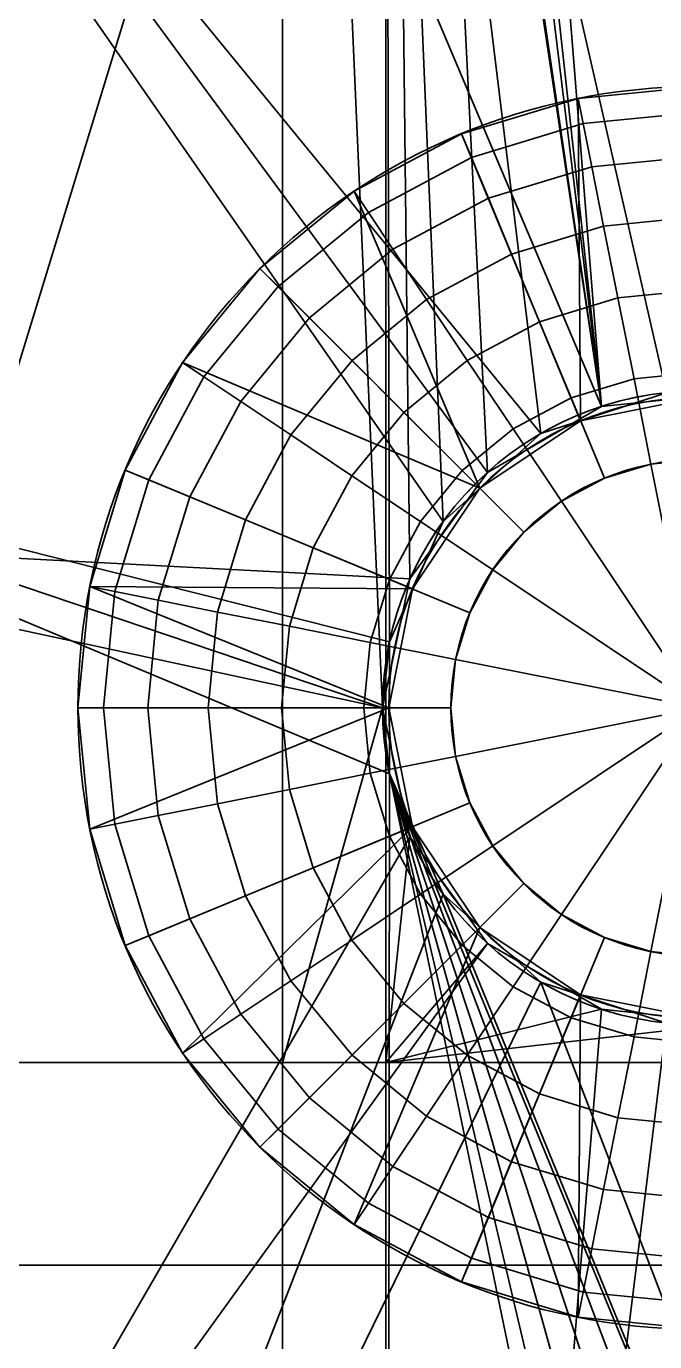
# Model space of a CAD drawing. Header units: millimetres. Extents: x 516 to 946, y 0 to 190.
# Drawn here: x 775.52 to 780.57, y 67.01 to 77.59 of the extents above; entities that cross this region are included whole.
import ezdxf

# ---------------------------------------------------------------- set-up
doc = ezdxf.new("R2010")
doc.units = ezdxf.units.MM
doc.layers.add('1', color=7, linetype='Continuous', true_color=0xffffff)

# ---------------------------------------------------------------- blocks, each defined once
blk = doc.blocks.new('UG_SURFACE_001')
at = {"layer": '1', "color": 252, "linetype": 'Continuous', "lineweight": 35}
for points in [[(262.028575, 90.379037, 3.5), (256.952375, 90.379037, 3.5), (256.952375, 69.256864, 3.5), (262.028575, 69.256864, 3.5)], [(262.028575, 69.256864, 1.5), (256.952375, 69.256864, 1.5), (256.952375, 90.379037, 1.5), (262.028575, 90.379037, 1.5)], [(262.028575, 90.379037, 3.5), (262.028575, 69.256864, 3.5), (262.831509, 72.110623, 3.5)], [(262.831509, 72.110623, 3.5), (262.858123, 72.235867, 3.5), (262.858123, 90.379037, 3.5), (262.028575, 90.379037, 3.5)], [(262.028575, 90.379037, 1.5), (262.858123, 90.379037, 1.5), (262.858123, 72.235867, 1.5), (262.831509, 72.110623, 1.5)], [(262.831509, 72.110623, 1.5), (262.028575, 69.256864, 1.5), (262.028575, 90.379037, 1.5)], [(280.506521, 90.379037, 3.5), (262.858123, 90.379037, 3.5), (265.648067, 74.646652, 3.5), (266.656518, 74.318983, 3.5)], [(262.858123, 90.379037, 3.5), (264.593512, 74.535817, 3.5), (265.648067, 74.646652, 3.5)], [(262.858123, 90.379037, 3.5), (262.858123, 72.235867, 3.5), (263.051957, 73.147796, 3.5)], [(263.051957, 73.147796, 3.5), (263.675213, 74.005641, 3.5), (262.858123, 90.379037, 3.5)], [(263.675213, 74.005641, 3.5), (264.593512, 74.535817, 3.5), (262.858123, 90.379037, 3.5)], [(266.656518, 74.318983, 1.5), (265.648067, 74.646652, 1.5), (262.858123, 90.379037, 1.5), (280.506521, 90.379037, 1.5)], [(262.858123, 90.379037, 1.5), (263.675213, 74.005641, 1.5), (263.051957, 73.147796, 1.5)], [(262.858123, 90.379037, 1.5), (264.593512, 74.535817, 1.5), (263.675213, 74.005641, 1.5)], [(265.648067, 74.646652, 1.5), (264.593512, 74.535817, 1.5), (262.858123, 90.379037, 1.5)], [(263.051957, 73.147796, 1.5), (262.858123, 72.235867, 1.5), (262.858123, 90.379037, 1.5)], [(265.648067, 74.646652, 1.5), (265.648067, 74.646652, 3.5), (264.593512, 74.535817, 3.5), (264.593512, 74.535817, 1.5)], [(264.593512, 74.535817, 1.5), (264.593512, 74.535817, 3.5), (263.675213, 74.005641, 3.5), (263.675213, 74.005641, 1.5)], [(263.675213, 74.005641, 1.5), (263.675213, 74.005641, 3.5), (263.051957, 73.147796, 3.5), (263.051957, 73.147796, 1.5)], [(262.858123, 72.235867, 1.5), (263.051957, 73.147796, 1.5), (263.051957, 73.147796, 3.5), (262.858123, 72.235867, 3.5)], [(262.858123, 72.235867, 3.5), (262.831509, 72.110623, 3.5), (262.831509, 72.110623, 1.5), (262.858123, 72.235867, 1.5)], [(262.028575, 69.256864, 3.5), (262.858123, 69.256864, 3.5), (262.858123, 71.985371, 3.5), (262.831509, 72.110623, 3.5)], [(262.831509, 72.110623, 1.5), (262.858123, 71.985371, 1.5), (262.858123, 69.256864, 1.5), (262.028575, 69.256864, 1.5)], [(262.858123, 71.985371, 1.5), (262.831509, 72.110623, 1.5), (262.831509, 72.110623, 3.5), (262.858123, 71.985371, 3.5)], [(263.051957, 71.073443, 3.5), (262.858123, 71.985371, 3.5), (262.858123, 69.256864, 3.5)], [(262.858123, 69.256864, 1.5), (262.858123, 71.985371, 1.5), (263.051957, 71.073443, 1.5)], [(262.858123, 71.985371, 3.5), (263.051957, 71.073443, 3.5), (263.051957, 71.073443, 1.5), (262.858123, 71.985371, 1.5)], [(262.858123, 69.256864, 3.5), (263.675213, 70.215598, 3.5), (263.051957, 71.073443, 3.5)], [(263.051957, 71.073443, 1.5), (263.675213, 70.215598, 1.5), (262.858123, 69.256864, 1.5)], [(263.051957, 71.073443, 1.5), (263.051957, 71.073443, 3.5), (263.675213, 70.215598, 3.5), (263.675213, 70.215598, 1.5)], [(262.858123, 69.256864, 3.5), (264.593512, 69.685429, 3.5), (263.675213, 70.215598, 3.5)], [(263.675213, 70.215598, 1.5), (264.593512, 69.685429, 1.5), (262.858123, 69.256864, 1.5)], [(263.675213, 70.215598, 1.5), (263.675213, 70.215598, 3.5), (264.593512, 69.685429, 3.5), (264.593512, 69.685429, 1.5)], [(265.648067, 69.574587, 3.5), (264.593512, 69.685429, 3.5), (262.858123, 69.256864, 3.5)], [(262.858123, 69.256864, 1.5), (264.593512, 69.685429, 1.5), (265.648067, 69.574587, 1.5)], [(264.593512, 69.685429, 1.5), (264.593512, 69.685429, 3.5), (265.648067, 69.574587, 3.5), (265.648067, 69.574587, 1.5)], [(262.858123, 69.256864, 3.5), (280.506521, 69.256864, 3.5), (265.648067, 69.574587, 3.5)], [(265.648067, 69.574587, 1.5), (280.506521, 69.256864, 1.5), (262.858123, 69.256864, 1.5)], [(262.028575, 69.256864, 3.5), (256.952375, 69.256864, 3.5), (256.952375, 67.6274, 3.5), (262.028575, 67.6274, 3.5)], [(262.028575, 67.6274, 1.5), (256.952375, 67.6274, 1.5), (256.952375, 69.256864, 1.5), (262.028575, 69.256864, 1.5)], [(262.858123, 69.256864, 3.5), (262.028575, 69.256864, 3.5), (262.028575, 67.6274, 3.5), (262.858123, 67.6274, 3.5)], [(262.858123, 67.6274, 1.5), (262.028575, 67.6274, 1.5), (262.028575, 69.256864, 1.5), (262.858123, 69.256864, 1.5)], [(280.506521, 69.256864, 3.5), (262.858123, 69.256864, 3.5), (262.858123, 67.6274, 3.5), (280.506521, 67.6274, 3.5)], [(280.506521, 67.6274, 1.5), (262.858123, 67.6274, 1.5), (262.858123, 69.256864, 1.5), (280.506521, 69.256864, 1.5)], [(262.028575, 67.6274, 3.5), (256.952375, 67.6274, 3.5), (256.952375, 64.196385, 3.5), (262.028575, 64.196385, 3.5)], [(262.028575, 64.196385, 1.5), (256.952375, 64.196385, 1.5), (256.952375, 67.6274, 1.5), (262.028575, 67.6274, 1.5)], [(262.858123, 67.6274, 3.5), (262.028575, 67.6274, 3.5), (262.028575, 64.196385, 3.5), (262.858123, 64.196385, 3.5)], [(262.858123, 64.196385, 1.5), (262.028575, 64.196385, 1.5), (262.028575, 67.6274, 1.5), (262.858123, 67.6274, 1.5)], [(280.506521, 67.6274, 3.5), (262.858123, 67.6274, 3.5), (262.858123, 64.196385, 3.5), (280.506521, 64.196385, 3.5)], [(280.506521, 64.196385, 1.5), (262.858123, 64.196385, 1.5), (262.858123, 67.6274, 1.5), (280.506521, 67.6274, 1.5)]]:
    blk.add_3dface(points, dxfattribs=at)
blk = doc.blocks.new('1стенка_MODEL')
at = {"layer": '1', "color": 252, "linetype": 'Continuous', "lineweight": 35, "extrusion": (0, 0, -1)}
blk.add_circle((-265.381507, 72.110621, -3.5), 2.55, dxfattribs=at)
at = {"layer": '1', "color": 252, "linetype": 'Continuous', "lineweight": 35}
blk.add_circle((265.381507, 72.110621, 1.5), 2.55, dxfattribs=at)
blk.add_blockref('UG_SURFACE_001', (0, 0), dxfattribs=at)
blk = doc.blocks.new('UG_SURFACE_005')
at = {"layer": '1', "color": 252, "linetype": 'Continuous', "lineweight": 35}
for points in [[(411.674261, 77.402897, 4.8), (7.442508, 21.037767, 4.8), (7.469615, 20.987745, 5.067878), (411.659777, 77.347077, 5.067878)], [(277.741492, 58.727622, 3.5), (260.070503, 56.263622, 3.5), (7.442508, 21.037767, 4.8), (411.674261, 77.402897, 4.8)], [(411.659777, 77.347077, 5.067878), (7.469615, 20.987745, 5.067878), (7.546807, 20.8453, 5.294975), (411.618471, 77.188112, 5.294975)], [(411.618471, 77.188112, 5.294975), (7.546807, 20.8453, 5.294975), (7.662333, 20.632116, 5.446716), (411.556661, 76.9502, 5.446716)], [(411.556661, 76.9502, 5.446716), (7.662333, 20.632116, 5.446716), (200.895414, 47.305614, 5.5), (220.703781, 50.067645, 5.5)], [(220.703781, 50.067645, 5.5), (225.178048, 50.69153, 5.5), (411.556661, 76.9502, 5.446716)], [(411.556661, 76.9502, 5.446716), (225.178048, 50.69153, 5.5), (240.512133, 52.829679, 5.5)], [(411.556661, 76.9502, 5.446716), (240.512133, 52.829679, 5.5), (243.193492, 53.20356, 5.5)], [(243.193492, 53.20356, 5.5), (260.070503, 55.556849, 5.5), (411.556661, 76.9502, 5.446716)], [(411.556661, 76.9502, 5.446716), (260.070503, 55.556849, 5.5), (263.001859, 55.965591, 5.5)], [(263.001859, 55.965591, 5.5), (282.810211, 58.727622, 5.5), (411.556661, 76.9502, 5.446716)]]:
    blk.add_3dface(points, dxfattribs=at)
blk = doc.blocks.new('4пояс_нижний_MODEL')
at = {"layer": '1', "color": 252, "linetype": 'Continuous', "lineweight": 35}
blk.add_blockref('UG_SURFACE_005', (0, 0), dxfattribs=at)
blk = doc.blocks.new('UG_SURFACE_009')
at = {"layer": '1', "color": 252, "linetype": 'Continuous', "lineweight": 35}
for points in [[(257.008493, 65.404415, 5.5), (254.999101, 84.537983, 5.5), (262.858123, 84.537983, 5.5)], [(255.732536, 84.537983, 7), (263.318509, 73.609471, 7), (264.106512, 74.318983, 7)], [(262.887239, 72.640799, 7), (263.318509, 73.609471, 7), (255.732536, 84.537983, 7), (256.506175, 74.247599, 7)], [(264.106512, 74.318983, 7), (265.114963, 74.646652, 7), (270.379722, 84.537983, 7), (255.732536, 84.537983, 7)], [(262.858123, 84.537983, 5.5), (262.858123, 43.69358, 5.5), (261.472017, 44.609088, 5.5), (257.008493, 65.404415, 5.5)], [(262.858123, 43.69358, 5.5), (262.858123, 84.537983, 5.5), (262.887239, 72.640799, 5.5), (262.887239, 71.580447, 5.5)], [(262.858123, 84.537983, 5.5), (265.114963, 74.646652, 5.5), (264.106512, 74.318983, 5.5)], [(264.106512, 74.318983, 5.5), (263.318509, 73.609471, 5.5), (262.858123, 84.537983, 5.5)], [(262.858123, 84.537983, 5.5), (275.040239, 84.537983, 5.5), (266.169488, 74.535817, 5.5), (265.114963, 74.646652, 5.5)], [(263.318509, 73.609471, 5.5), (262.887239, 72.640799, 5.5), (262.858123, 84.537983, 5.5)], [(264.106512, 74.318983, 7), (264.106512, 74.318983, 5.5), (265.114963, 74.646652, 5.5), (265.114963, 74.646652, 7)], [(263.318509, 73.609471, 7), (263.318509, 73.609471, 5.5), (264.106512, 74.318983, 5.5), (264.106512, 74.318983, 7)], [(256.506175, 74.247599, 7), (262.887239, 71.580447, 7), (262.831509, 72.110623, 7)], [(256.506175, 74.247599, 7), (258.830011, 59.100948, 7), (263.318509, 70.611767, 7), (262.887239, 71.580447, 7)], [(262.831509, 72.110623, 7), (262.887239, 72.640799, 7), (256.506175, 74.247599, 7)], [(262.887239, 72.640799, 7), (262.887239, 72.640799, 5.5), (263.318509, 73.609471, 5.5), (263.318509, 73.609471, 7)], [(262.887239, 72.640799, 5.5), (262.887239, 72.640799, 7), (262.831509, 72.110623, 7)], [(262.831509, 72.110623, 7), (262.887239, 71.580447, 5.5), (262.887239, 72.640799, 5.5)], [(262.831509, 72.110623, 7), (262.887239, 71.580447, 7), (262.887239, 71.580447, 5.5)], [(262.887239, 71.580447, 5.5), (267.730415, 48.209671, 5.5), (262.858123, 43.69358, 5.5)], [(271.930963, 49.574517, 5.5), (262.887239, 71.580447, 5.5), (263.318509, 70.611767, 5.5)], [(262.887239, 71.580447, 5.5), (268.161684, 49.178351, 5.5), (267.730415, 48.209671, 5.5)], [(262.887239, 71.580447, 5.5), (269.958138, 50.215527, 5.5), (268.949687, 49.887862, 5.5)], [(268.949687, 49.887862, 5.5), (268.161684, 49.178351, 5.5), (262.887239, 71.580447, 5.5)], [(262.887239, 71.580447, 5.5), (271.930963, 49.574517, 5.5), (271.012664, 50.104693, 5.5)], [(271.012664, 50.104693, 5.5), (269.958138, 50.215527, 5.5), (262.887239, 71.580447, 5.5)], [(263.318509, 70.611767, 7), (263.318509, 70.611767, 5.5), (262.887239, 71.580447, 5.5), (262.887239, 71.580447, 7)], [(258.830011, 59.100948, 7), (264.106512, 69.902256, 7), (263.318509, 70.611767, 7)], [(263.318509, 70.611767, 5.5), (264.106512, 69.902256, 5.5), (271.930963, 49.574517, 5.5)], [(264.106512, 69.902256, 7), (264.106512, 69.902256, 5.5), (263.318509, 70.611767, 5.5), (263.318509, 70.611767, 7)], [(258.830011, 59.100948, 7), (262.078613, 45.047332, 7), (265.114963, 69.574587, 7), (264.106512, 69.902256, 7)], [(264.106512, 69.902256, 5.5), (265.114963, 69.574587, 5.5), (271.930963, 49.574517, 5.5)], [(265.114963, 69.574587, 7), (265.114963, 69.574587, 5.5), (264.106512, 69.902256, 5.5), (264.106512, 69.902256, 7)], [(267.730415, 48.209671, 7), (268.161684, 49.178351, 7), (265.114963, 69.574587, 7), (262.078613, 45.047332, 7)]]:
    blk.add_3dface(points, dxfattribs=at)
blk = doc.blocks.new('6стойка_отверстие_ровнее_MODEL')
at = {"layer": '1', "color": 252, "linetype": 'Continuous', "lineweight": 35, "extrusion": (0, 0, -1)}
blk.add_circle((-265.382, 72.111, -7), 2.55, dxfattribs=at)
at = {"layer": '1', "color": 252, "linetype": 'Continuous', "lineweight": 35}
blk.add_circle((265.382, 72.111, 5.5), 2.55, dxfattribs=at)
at = {"layer": '1', "color": 252, "linetype": 'Continuous', "lineweight": 35, "extrusion": (0, 0, -1)}
blk.add_arc((-453.776, 96.762, -6.3), 199.25, 344.82636, 15.42111, dxfattribs=at)
at = {"layer": '1', "color": 252, "linetype": 'Continuous', "lineweight": 35}
for centre, radius, start, end in [((453.776, 96.762, 5.5), 199.25, 164.57889, 195.17364), ((453.776, 96.762, 7), 198.55, 164.65394, 195.09741)]:
    blk.add_arc(centre, radius, start, end, dxfattribs=at)
blk.add_blockref('UG_SURFACE_009', (0, 0), dxfattribs=at)
blk = doc.blocks.new('UG_SURFACE_010')
at = {"layer": '1', "color": 252, "linetype": 'Continuous', "lineweight": 35}
for points in [[(255.025923, 97.150266, 5.5), (264.593512, 74.535817, 5.5), (262.069374, 95.070325, 5.5), (261.446118, 95.92817, 5.5)], [(263.675213, 74.005641, 5.5), (264.593512, 74.535817, 5.5), (255.025923, 97.150266, 5.5), (255.356163, 85.302912, 5.5)], [(261.225671, 96.965343, 3.5), (264.593512, 74.535817, 3.5), (263.675213, 74.005641, 3.5), (255.356163, 85.302912, 3.5)], [(264.593512, 74.535817, 3.5), (261.225671, 96.965343, 3.5), (261.446118, 95.92817, 3.5)], [(261.446118, 95.92817, 3.5), (262.069374, 95.070325, 3.5), (264.593512, 74.535817, 3.5)], [(262.069374, 95.070325, 3.5), (262.987673, 94.540149, 3.5), (265.648067, 74.646652, 3.5), (264.593512, 74.535817, 3.5)], [(264.593512, 74.535817, 5.5), (262.987673, 94.540149, 5.5), (262.069374, 95.070325, 5.5)], [(267.875791, 72.640799, 3.5), (264.042199, 94.429314, 3.5), (265.050679, 94.756983, 3.5), (275.333166, 75.119913, 3.5)], [(265.050679, 94.756983, 5.5), (264.042199, 94.429314, 5.5), (265.648067, 74.646652, 5.5), (266.656518, 74.318983, 5.5)], [(267.875791, 72.640799, 3.5), (262.987673, 94.540149, 3.5), (264.042199, 94.429314, 3.5)], [(262.987673, 94.540149, 3.5), (267.444491, 73.609471, 3.5), (266.656518, 74.318983, 3.5)], [(262.987673, 94.540149, 3.5), (267.875791, 72.640799, 3.5), (267.444491, 73.609471, 3.5)], [(266.656518, 74.318983, 3.5), (265.648067, 74.646652, 3.5), (262.987673, 94.540149, 3.5)], [(264.042199, 94.429314, 5.5), (262.987673, 94.540149, 5.5), (264.593512, 74.535817, 5.5), (265.648067, 74.646652, 5.5)], [(256.391972, 73.496304, 3.5), (255.356163, 85.302912, 3.5), (263.675213, 74.005641, 3.5), (263.051957, 73.147796, 3.5)], [(263.051957, 73.147796, 5.5), (263.675213, 74.005641, 5.5), (255.356163, 85.302912, 5.5), (256.391972, 73.496304, 5.5)], [(265.648067, 74.646652, 3.5), (265.648067, 74.646652, 5.5), (264.593512, 74.535817, 5.5), (264.593512, 74.535817, 3.5)], [(264.593512, 74.535817, 3.5), (264.593512, 74.535817, 5.5), (263.675213, 74.005641, 5.5), (263.675213, 74.005641, 3.5)], [(263.675213, 74.005641, 3.5), (263.675213, 74.005641, 5.5), (263.051957, 73.147796, 5.5), (263.051957, 73.147796, 3.5)], [(258.020908, 62.386241, 3.5), (256.391972, 73.496304, 3.5), (262.831509, 72.110623, 3.5), (263.051957, 71.073443, 3.5)], [(263.051957, 73.147796, 3.5), (262.831509, 72.110623, 3.5), (256.391972, 73.496304, 3.5)], [(256.391972, 73.496304, 5.5), (262.831509, 72.110623, 5.5), (263.051957, 73.147796, 5.5)], [(263.051957, 71.073443, 5.5), (262.831509, 72.110623, 5.5), (256.391972, 73.496304, 5.5), (258.020908, 62.386241, 5.5)], [(263.051957, 73.147796, 3.5), (263.051957, 73.147796, 5.5), (262.831509, 72.110623, 5.5), (262.831509, 72.110623, 3.5)], [(262.831509, 72.110623, 3.5), (262.831509, 72.110623, 5.5), (263.051957, 71.073443, 5.5), (263.051957, 71.073443, 3.5)], [(263.051957, 71.073443, 3.5), (263.675213, 70.215598, 3.5), (258.020908, 62.386241, 3.5)], [(258.020908, 62.386241, 5.5), (263.675213, 70.215598, 5.5), (263.051957, 71.073443, 5.5)], [(263.051957, 71.073443, 3.5), (263.051957, 71.073443, 5.5), (263.675213, 70.215598, 5.5), (263.675213, 70.215598, 3.5)], [(263.675213, 70.215598, 3.5), (264.593512, 69.685429, 3.5), (263.668358, 58.279812, 3.5), (258.020908, 62.386241, 3.5)], [(258.020908, 62.386241, 5.5), (263.668358, 58.279812, 5.5), (264.593512, 69.685429, 5.5), (263.675213, 70.215598, 5.5)], [(263.675213, 70.215598, 3.5), (263.675213, 70.215598, 5.5), (264.593512, 69.685429, 5.5), (264.593512, 69.685429, 3.5)], [(273.207426, 59.60992, 3.5), (263.668358, 58.279812, 3.5), (265.648067, 69.574587, 3.5), (266.656518, 69.902256, 3.5)], [(266.656518, 69.902256, 5.5), (265.648067, 69.574587, 5.5), (263.668358, 58.279812, 5.5), (273.207426, 59.60992, 5.5)], [(263.668358, 58.279812, 3.5), (264.593512, 69.685429, 3.5), (265.648067, 69.574587, 3.5)], [(265.648067, 69.574587, 5.5), (264.593512, 69.685429, 5.5), (263.668358, 58.279812, 5.5)], [(264.593512, 69.685429, 3.5), (264.593512, 69.685429, 5.5), (265.648067, 69.574587, 5.5), (265.648067, 69.574587, 3.5)]]:
    blk.add_3dface(points, dxfattribs=at)
blk = doc.blocks.new('7прокладка_отв_ровнее_MODEL')
at = {"layer": '1', "color": 252, "linetype": 'Continuous', "lineweight": 35, "extrusion": (0, 0, -1)}
for centre in [(-265.382, 72.111, -5.5), (-265.382, 72.111, -3.5)]:
    blk.add_circle(centre, 2.55, dxfattribs=at)
at = {"layer": '1', "color": 252, "linetype": 'Continuous', "lineweight": 35}
blk.add_blockref('UG_SURFACE_010', (0, 0), dxfattribs=at)
blk = doc.blocks.new('UG_SURFACE_008')
at = {"layer": '1', "color": 252, "linetype": 'Continuous', "lineweight": 35}
for points in [[(0, 4.793682, -0.673863), (-0.935201, 4.701573, -0.673863), (-0.975452, 4.903927), (0, 5)], [(-0.956709, 2.309699), (0, 2.5), (0, 5), (-0.975452, 4.903927)], [(-0.975452, 4.903927, 5.5), (0, 5, 5.5), (0, 2.5, 5.5), (-0.956709, 2.309699, 5.5)], [(0, 5, 5.5), (-0.975452, 4.903927, 5.5), (-0.935201, 4.701573, 6.173863), (0, 4.793682, 6.173863)], [(-0.935201, 4.701573, -0.673863), (-1.834463, 4.428785, -0.673863), (-1.913417, 4.619398), (-0.975452, 4.903927)], [(-0.975452, 4.903927), (-1.913417, 4.619398), (-0.956709, 2.309699)], [(-0.956709, 2.309699, 5.5), (-1.913417, 4.619398, 5.5), (-0.975452, 4.903927, 5.5)], [(-0.975452, 4.903927, 5.5), (-1.913417, 4.619398, 5.5), (-1.834463, 4.428785, 6.173863), (-0.935201, 4.701573, 6.173863)], [(0, 4.43821, -1.282384), (-0.865852, 4.352931, -1.282384), (-0.935201, 4.701573, -0.673863), (0, 4.793682, -0.673863)], [(0, 4.793682, 6.173863), (-0.935201, 4.701573, 6.173863), (-0.865852, 4.352931, 6.782384), (0, 4.43821, 6.782384)], [(-0.865852, 4.352931, -1.282384), (-1.698429, 4.100371, -1.282384), (-1.834463, 4.428785, -0.673863), (-0.935201, 4.701573, -0.673863)], [(-0.935201, 4.701573, 6.173863), (-1.834463, 4.428785, 6.173863), (-1.698429, 4.100371, 6.782384), (-0.865852, 4.352931, 6.782384)], [(-1.834463, 4.428785, -0.673863), (-2.663227, 3.985801, -0.673863), (-2.777851, 4.157348), (-1.913417, 4.619398)], [(-1.767767, 1.767767), (-0.956709, 2.309699), (-1.913417, 4.619398), (-2.777851, 4.157348)], [(-2.777851, 4.157348, 5.5), (-1.913417, 4.619398, 5.5), (-0.956709, 2.309699, 5.5), (-1.767767, 1.767767, 5.5)], [(-1.913417, 4.619398, 5.5), (-2.777851, 4.157348, 5.5), (-2.663227, 3.985801, 6.173863), (-1.834463, 4.428785, 6.173863)], [(-1.698429, 4.100371, -1.282384), (-2.465737, 3.690237, -1.282384), (-2.663227, 3.985801, -0.673863), (-1.834463, 4.428785, -0.673863)], [(-1.834463, 4.428785, 6.173863), (-2.663227, 3.985801, 6.173863), (-2.465737, 3.690237, 6.782384), (-1.698429, 4.100371, 6.782384)], [(-0.771107, 3.876615, -1.793075), (-1.51258, 3.651692, -1.793075), (-1.698429, 4.100371, -1.282384), (-0.865852, 4.352931, -1.282384)], [(-0.865852, 4.352931, 6.782384), (-1.698429, 4.100371, 6.782384), (-1.51258, 3.651692, 7.293075), (-0.771107, 3.876615, 7.293075)], [(0, 3.952562, -1.793075), (-0.771107, 3.876615, -1.793075), (-0.865852, 4.352931, -1.282384), (0, 4.43821, -1.282384)], [(0, 4.43821, 6.782384), (-0.865852, 4.352931, 6.782384), (-0.771107, 3.876615, 7.293075), (0, 3.952562, 7.293075)], [(-2.663227, 3.985801, -0.673863), (-3.389645, 3.389645, -0.673863), (-3.535534, 3.535534), (-2.777851, 4.157348)], [(-2.777851, 4.157348), (-3.535534, 3.535534), (-1.767767, 1.767767)], [(-1.767767, 1.767767, 5.5), (-3.535534, 3.535534, 5.5), (-2.777851, 4.157348, 5.5)], [(-2.777851, 4.157348, 5.5), (-3.535534, 3.535534, 5.5), (-3.389645, 3.389645, 6.173863), (-2.663227, 3.985801, 6.173863)], [(-1.51258, 3.651692, -1.793075), (-2.195926, 3.286436, -1.793075), (-2.465737, 3.690237, -1.282384), (-1.698429, 4.100371, -1.282384)], [(-1.698429, 4.100371, 6.782384), (-2.465737, 3.690237, 6.782384), (-2.195926, 3.286436, 7.293075), (-1.51258, 3.651692, 7.293075)], [(-2.465737, 3.690237, -1.282384), (-3.138288, 3.138288, -1.282384), (-3.389645, 3.389645, -0.673863), (-2.663227, 3.985801, -0.673863)], [(-2.663227, 3.985801, 6.173863), (-3.389645, 3.389645, 6.173863), (-3.138288, 3.138288, 6.782384), (-2.465737, 3.690237, 6.782384)], [(0, 3.362668, -2.178669), (-0.656024, 3.298055, -2.178669), (-0.771107, 3.876615, -1.793075), (0, 3.952562, -1.793075)], [(0, 3.952562, 7.293075), (-0.771107, 3.876615, 7.293075), (-0.656024, 3.298055, 7.678669), (0, 3.362668, 7.678669)], [(-0.656024, 3.298055, -2.178669), (-1.286837, 3.1067, -2.178669), (-1.51258, 3.651692, -1.793075), (-0.771107, 3.876615, -1.793075)], [(-0.771107, 3.876615, 7.293075), (-1.51258, 3.651692, 7.293075), (-1.286837, 3.1067, 7.678669), (-0.656024, 3.298055, 7.678669)], [(-2.195926, 3.286436, -1.793075), (-2.794884, 2.794884, -1.793075), (-3.138288, 3.138288, -1.282384), (-2.465737, 3.690237, -1.282384)], [(-2.465737, 3.690237, 6.782384), (-3.138288, 3.138288, 6.782384), (-2.794884, 2.794884, 7.293075), (-2.195926, 3.286436, 7.293075)], [(-1.286837, 3.1067, -2.178669), (-1.868198, 2.795956, -2.178669), (-2.195926, 3.286436, -1.793075), (-1.51258, 3.651692, -1.793075)], [(-1.51258, 3.651692, 7.293075), (-2.195926, 3.286436, 7.293075), (-1.868198, 2.795956, 7.678669), (-1.286837, 3.1067, 7.678669)], [(-3.389645, 3.389645, -0.673863), (-3.985801, 2.663227, -0.673863), (-4.157348, 2.777851), (-3.535534, 3.535534)], [(-1.767767, 1.767767), (-3.535534, 3.535534), (-4.157348, 2.777851)], [(-4.157348, 2.777851, 5.5), (-3.535534, 3.535534, 5.5), (-1.767767, 1.767767, 5.5)], [(-3.535534, 3.535534, 5.5), (-4.157348, 2.777851, 5.5), (-3.985801, 2.663227, 6.173863), (-3.389645, 3.389645, 6.173863)], [(-3.138288, 3.138288, -1.282384), (-3.690237, 2.465737, -1.282384), (-3.985801, 2.663227, -0.673863), (-3.389645, 3.389645, -0.673863)], [(-3.389645, 3.389645, 6.173863), (-3.985801, 2.663227, 6.173863), (-3.690237, 2.465737, 6.782384), (-3.138288, 3.138288, 6.782384)], [(-1.868198, 2.795956, -2.178669), (-2.377765, 2.377765, -2.178669), (-2.794884, 2.794884, -1.793075), (-2.195926, 3.286436, -1.793075)], [(-2.195926, 3.286436, 7.293075), (-2.794884, 2.794884, 7.293075), (-2.377765, 2.377765, 7.678669), (-1.868198, 2.795956, 7.678669)], [(-0.526748, 2.648141, -2.41858), (-1.033253, 2.494494, -2.41858), (-1.286837, 3.1067, -2.178669), (-0.656024, 3.298055, -2.178669)], [(-0.656024, 3.298055, 7.678669), (-1.286837, 3.1067, 7.678669), (-1.033253, 2.494494, 7.91858), (-0.526748, 2.648141, 7.91858)], [(0, 2.700021, -2.41858), (-0.526748, 2.648141, -2.41858), (-0.656024, 3.298055, -2.178669), (0, 3.362668, -2.178669)], [(0, 3.362668, 7.678669), (-0.656024, 3.298055, 7.678669), (-0.526748, 2.648141, 7.91858), (0, 2.700021, 7.91858)], [(-2.794884, 2.794884, -1.793075), (-3.286436, 2.195926, -1.793075), (-3.690237, 2.465737, -1.282384), (-3.138288, 3.138288, -1.282384)], [(-3.138288, 3.138288, 6.782384), (-3.690237, 2.465737, 6.782384), (-3.286436, 2.195926, 7.293075), (-2.794884, 2.794884, 7.293075)], [(-1.033253, 2.494494, -2.41858), (-1.500051, 2.244985, -2.41858), (-1.868198, 2.795956, -2.178669), (-1.286837, 3.1067, -2.178669)], [(-1.286837, 3.1067, 7.678669), (-1.868198, 2.795956, 7.678669), (-1.500051, 2.244985, 7.91858), (-1.033253, 2.494494, 7.91858)], [(-3.985801, 2.663227, -0.673863), (-4.428785, 1.834463, -0.673863), (-4.619398, 1.913417), (-4.157348, 2.777851)], [(-4.157348, 2.777851), (-4.619398, 1.913417), (-2.309699, 0.956709), (-1.767767, 1.767767)], [(-1.767767, 1.767767, 5.5), (-2.309699, 0.956709, 5.5), (-4.619398, 1.913417, 5.5), (-4.157348, 2.777851, 5.5)], [(-4.157348, 2.777851, 5.5), (-4.619398, 1.913417, 5.5), (-4.428785, 1.834463, 6.173863), (-3.985801, 2.663227, 6.173863)], [(-2.377765, 2.377765, -2.178669), (-2.795956, 1.868198, -2.178669), (-3.286436, 2.195926, -1.793075), (-2.794884, 2.794884, -1.793075)], [(-2.794884, 2.794884, 7.293075), (-3.286436, 2.195926, 7.293075), (-2.795956, 1.868198, 7.678669), (-2.377765, 2.377765, 7.678669)], [(-1.500051, 2.244985, -2.41858), (-1.909203, 1.909203, -2.41858), (-2.377765, 2.377765, -2.178669), (-1.868198, 2.795956, -2.178669)], [(-1.868198, 2.795956, 7.678669), (-2.377765, 2.377765, 7.678669), (-1.909203, 1.909203, 7.91858), (-1.500051, 2.244985, 7.91858)], [(-3.690237, 2.465737, -1.282384), (-4.100371, 1.698429, -1.282384), (-4.428785, 1.834463, -0.673863), (-3.985801, 2.663227, -0.673863)], [(-3.985801, 2.663227, 6.173863), (-4.428785, 1.834463, 6.173863), (-4.100371, 1.698429, 6.782384), (-3.690237, 2.465737, 6.782384)], [(-0.390181, 1.96157, -2.5), (-0.765367, 1.847759, -2.5), (-1.033253, 2.494494, -2.41858), (-0.526748, 2.648141, -2.41858)], [(-0.526748, 2.648141, 7.91858), (-1.033253, 2.494494, 7.91858), (-0.765367, 1.847759, 8), (-0.390181, 1.96157, 8)], [(0, 2, -2.5), (-0.390181, 1.96157, -2.5), (-0.526748, 2.648141, -2.41858), (0, 2.700021, -2.41858)], [(0, 2.700021, 7.91858), (-0.526748, 2.648141, 7.91858), (-0.390181, 1.96157, 8), (0, 2, 8)], [(-3.286436, 2.195926, -1.793075), (-3.651692, 1.51258, -1.793075), (-4.100371, 1.698429, -1.282384), (-3.690237, 2.465737, -1.282384)], [(-3.690237, 2.465737, 6.782384), (-4.100371, 1.698429, 6.782384), (-3.651692, 1.51258, 7.293075), (-3.286436, 2.195926, 7.293075)], [(-0.765367, 1.847759, -2.5), (-1.11114, 1.662939, -2.5), (-1.500051, 2.244985, -2.41858), (-1.033253, 2.494494, -2.41858)], [(-1.033253, 2.494494, 7.91858), (-1.500051, 2.244985, 7.91858), (-1.11114, 1.662939, 8), (-0.765367, 1.847759, 8)], [(-0.956709, 2.309699), (-0.956709, 2.309699, 5.5), (0, 2.5, 5.5), (0, 2.5)], [(-1.909203, 1.909203, -2.41858), (-2.244985, 1.500051, -2.41858), (-2.795956, 1.868198, -2.178669), (-2.377765, 2.377765, -2.178669)], [(-2.377765, 2.377765, 7.678669), (-2.795956, 1.868198, 7.678669), (-2.244985, 1.500051, 7.91858), (-1.909203, 1.909203, 7.91858)], [(-1.11114, 1.662939, -2.5), (-1.414214, 1.414214, -2.5), (-1.909203, 1.909203, -2.41858), (-1.500051, 2.244985, -2.41858)], [(-1.500051, 2.244985, 7.91858), (-1.909203, 1.909203, 7.91858), (-1.414214, 1.414214, 8), (-1.11114, 1.662939, 8)], [(-1.767767, 1.767767), (-1.767767, 1.767767, 5.5), (-0.956709, 2.309699, 5.5), (-0.956709, 2.309699)], [(-2.795956, 1.868198, -2.178669), (-3.1067, 1.286837, -2.178669), (-3.651692, 1.51258, -1.793075), (-3.286436, 2.195926, -1.793075)], [(-3.286436, 2.195926, 7.293075), (-3.651692, 1.51258, 7.293075), (-3.1067, 1.286837, 7.678669), (-2.795956, 1.868198, 7.678669)], [(-4.428785, 1.834463, -0.673863), (-4.701573, 0.935201, -0.673863), (-4.903927, 0.975452), (-4.619398, 1.913417)], [(-2.5, 0), (-2.309699, 0.956709), (-4.619398, 1.913417), (-4.903927, 0.975452)], [(-4.903927, 0.975452, 5.5), (-4.619398, 1.913417, 5.5), (-2.309699, 0.956709, 5.5)], [(-4.619398, 1.913417, 5.5), (-4.903927, 0.975452, 5.5), (-4.701573, 0.935201, 6.173863), (-4.428785, 1.834463, 6.173863)], [(-1.414214, 1.414214, -2.5), (-1.662939, 1.11114, -2.5), (-2.244985, 1.500051, -2.41858), (-1.909203, 1.909203, -2.41858)], [(-1.909203, 1.909203, 7.91858), (-2.244985, 1.500051, 7.91858), (-1.662939, 1.11114, 8), (-1.414214, 1.414214, 8)], [(-1.11114, 1.662939, -2.5), (-0.765367, 1.847759, -2.5), (-0.390181, 1.96157, -2.5), (0, 0, -2.5)], [(-0.390181, 1.96157, 8), (-0.765367, 1.847759, 8), (-1.11114, 1.662939, 8), (0, 0, 8)], [(-0.390181, 1.96157, -2.5), (0, 2, -2.5), (0.390181, 1.96157, -2.5), (0, 0, -2.5)], [(0.390181, 1.96157, 8), (0, 2, 8), (-0.390181, 1.96157, 8), (0, 0, 8)], [(-4.100371, 1.698429, -1.282384), (-4.352931, 0.865852, -1.282384), (-4.701573, 0.935201, -0.673863), (-4.428785, 1.834463, -0.673863)], [(-4.428785, 1.834463, 6.173863), (-4.701573, 0.935201, 6.173863), (-4.352931, 0.865852, 6.782384), (-4.100371, 1.698429, 6.782384)], [(-2.244985, 1.500051, -2.41858), (-2.494494, 1.033253, -2.41858), (-3.1067, 1.286837, -2.178669), (-2.795956, 1.868198, -2.178669)], [(-2.795956, 1.868198, 7.678669), (-3.1067, 1.286837, 7.678669), (-2.494494, 1.033253, 7.91858), (-2.244985, 1.500051, 7.91858)], [(-3.651692, 1.51258, -1.793075), (-3.876615, 0.771107, -1.793075), (-4.352931, 0.865852, -1.282384), (-4.100371, 1.698429, -1.282384)], [(-4.100371, 1.698429, 6.782384), (-4.352931, 0.865852, 6.782384), (-3.876615, 0.771107, 7.293075), (-3.651692, 1.51258, 7.293075)], [(-2.309699, 0.956709), (-2.309699, 0.956709, 5.5), (-1.767767, 1.767767, 5.5), (-1.767767, 1.767767)], [(-1.662939, 1.11114, -2.5), (-1.414214, 1.414214, -2.5), (-1.11114, 1.662939, -2.5), (0, 0, -2.5)], [(-1.11114, 1.662939, 8), (-1.414214, 1.414214, 8), (-1.662939, 1.11114, 8), (0, 0, 8)], [(-3.1067, 1.286837, -2.178669), (-3.298055, 0.656024, -2.178669), (-3.876615, 0.771107, -1.793075), (-3.651692, 1.51258, -1.793075)], [(-3.651692, 1.51258, 7.293075), (-3.876615, 0.771107, 7.293075), (-3.298055, 0.656024, 7.678669), (-3.1067, 1.286837, 7.678669)], [(-1.662939, 1.11114, -2.5), (-1.847759, 0.765367, -2.5), (-2.494494, 1.033253, -2.41858), (-2.244985, 1.500051, -2.41858)], [(-2.244985, 1.500051, 7.91858), (-2.494494, 1.033253, 7.91858), (-1.847759, 0.765367, 8), (-1.662939, 1.11114, 8)], [(-2.494494, 1.033253, -2.41858), (-2.648141, 0.526748, -2.41858), (-3.298055, 0.656024, -2.178669), (-3.1067, 1.286837, -2.178669)], [(-3.1067, 1.286837, 7.678669), (-3.298055, 0.656024, 7.678669), (-2.648141, 0.526748, 7.91858), (-2.494494, 1.033253, 7.91858)], [(0, 0, -2.5), (-1.96157, 0.390181, -2.5), (-1.847759, 0.765367, -2.5), (-1.662939, 1.11114, -2.5)], [(-1.662939, 1.11114, 8), (-1.847759, 0.765367, 8), (-1.96157, 0.390181, 8), (0, 0, 8)], [(-4.701573, 0.935201, -0.673863), (-4.793682, 0, -0.673863), (-5, 0), (-4.903927, 0.975452)], [(-4.903927, 0.975452), (-5, 0), (-2.5, 0)], [(-2.309699, 0.956709, 5.5), (-2.5, 0, 5.5), (-5, 0, 5.5), (-4.903927, 0.975452, 5.5)], [(-4.903927, 0.975452, 5.5), (-5, 0, 5.5), (-4.793682, 0, 6.173863), (-4.701573, 0.935201, 6.173863)], [(-1.847759, 0.765367, -2.5), (-1.96157, 0.390181, -2.5), (-2.648141, 0.526748, -2.41858), (-2.494494, 1.033253, -2.41858)], [(-2.494494, 1.033253, 7.91858), (-2.648141, 0.526748, 7.91858), (-1.96157, 0.390181, 8), (-1.847759, 0.765367, 8)], [(-2.5, 0), (-2.5, 0, 5.5), (-2.309699, 0.956709, 5.5), (-2.309699, 0.956709)], [(-4.352931, 0.865852, -1.282384), (-4.43821, 0, -1.282384), (-4.793682, 0, -0.673863), (-4.701573, 0.935201, -0.673863)], [(-4.701573, 0.935201, 6.173863), (-4.793682, 0, 6.173863), (-4.43821, 0, 6.782384), (-4.352931, 0.865852, 6.782384)], [(-3.876615, 0.771107, -1.793075), (-3.952562, 0, -1.793075), (-4.43821, 0, -1.282384), (-4.352931, 0.865852, -1.282384)], [(-4.352931, 0.865852, 6.782384), (-4.43821, 0, 6.782384), (-3.952562, 0, 7.293075), (-3.876615, 0.771107, 7.293075)], [(-3.298055, 0.656024, -2.178669), (-3.362668, 0, -2.178669), (-3.952562, 0, -1.793075), (-3.876615, 0.771107, -1.793075)], [(-3.876615, 0.771107, 7.293075), (-3.952562, 0, 7.293075), (-3.362668, 0, 7.678669), (-3.298055, 0.656024, 7.678669)], [(-2.648141, 0.526748, -2.41858), (-2.700021, 0, -2.41858), (-3.362668, 0, -2.178669), (-3.298055, 0.656024, -2.178669)], [(-3.298055, 0.656024, 7.678669), (-3.362668, 0, 7.678669), (-2.700021, 0, 7.91858), (-2.648141, 0.526748, 7.91858)], [(-1.96157, 0.390181, -2.5), (-2, 0, -2.5), (-2.700021, 0, -2.41858), (-2.648141, 0.526748, -2.41858)], [(-2.648141, 0.526748, 7.91858), (-2.700021, 0, 7.91858), (-2, 0, 8), (-1.96157, 0.390181, 8)], [(-1.96157, -0.390181, -2.5), (-2, 0, -2.5), (-1.96157, 0.390181, -2.5), (0, 0, -2.5)], [(-1.96157, 0.390181, 8), (-2, 0, 8), (-1.96157, -0.390181, 8), (0, 0, 8)], [(-4.793682, 0, -0.673863), (-4.701573, -0.935201, -0.673863), (-4.903927, -0.975452), (-5, 0)], [(-2.5, 0), (-5, 0), (-4.903927, -0.975452)], [(-4.903927, -0.975452, 5.5), (-5, 0, 5.5), (-2.5, 0, 5.5)], [(-5, 0, 5.5), (-4.903927, -0.975452, 5.5), (-4.701573, -0.935201, 6.173863), (-4.793682, 0, 6.173863)], [(-4.903927, -0.975452), (-4.619398, -1.913417), (-2.309699, -0.956709), (-2.5, 0)], [(-2.5, 0, 5.5), (-2.309699, -0.956709, 5.5), (-4.619398, -1.913417, 5.5), (-4.903927, -0.975452, 5.5)], [(-4.43821, 0, -1.282384), (-4.352931, -0.865852, -1.282384), (-4.701573, -0.935201, -0.673863), (-4.793682, 0, -0.673863)], [(-4.793682, 0, 6.173863), (-4.701573, -0.935201, 6.173863), (-4.352931, -0.865852, 6.782384), (-4.43821, 0, 6.782384)], [(-3.952562, 0, -1.793075), (-3.876615, -0.771107, -1.793075), (-4.352931, -0.865852, -1.282384), (-4.43821, 0, -1.282384)], [(-4.43821, 0, 6.782384), (-4.352931, -0.865852, 6.782384), (-3.876615, -0.771107, 7.293075), (-3.952562, 0, 7.293075)], [(-3.362668, 0, -2.178669), (-3.298055, -0.656024, -2.178669), (-3.876615, -0.771107, -1.793075), (-3.952562, 0, -1.793075)], [(-3.952562, 0, 7.293075), (-3.876615, -0.771107, 7.293075), (-3.298055, -0.656024, 7.678669), (-3.362668, 0, 7.678669)], [(-2.700021, 0, -2.41858), (-2.648141, -0.526748, -2.41858), (-3.298055, -0.656024, -2.178669), (-3.362668, 0, -2.178669)], [(-3.362668, 0, 7.678669), (-3.298055, -0.656024, 7.678669), (-2.648141, -0.526748, 7.91858), (-2.700021, 0, 7.91858)], [(-2, 0, -2.5), (-1.96157, -0.390181, -2.5), (-2.648141, -0.526748, -2.41858), (-2.700021, 0, -2.41858)], [(-2.700021, 0, 7.91858), (-2.648141, -0.526748, 7.91858), (-1.96157, -0.390181, 8), (-2, 0, 8)], [(-2.309699, -0.956709), (-2.309699, -0.956709, 5.5), (-2.5, 0, 5.5), (-2.5, 0)], [(-1.662939, -1.11114, -2.5), (-1.847759, -0.765367, -2.5), (-1.96157, -0.390181, -2.5), (0, 0, -2.5)], [(0, 0, 8), (-1.96157, -0.390181, 8), (-1.847759, -0.765367, 8), (-1.662939, -1.11114, 8)], [(-1.11114, -1.662939, -2.5), (-1.414214, -1.414214, -2.5), (-1.662939, -1.11114, -2.5), (0, 0, -2.5)], [(-1.662939, -1.11114, 8), (-1.414214, -1.414214, 8), (-1.11114, -1.662939, 8), (0, 0, 8)], [(-0.390181, -1.96157, -2.5), (-0.765367, -1.847759, -2.5), (-1.11114, -1.662939, -2.5), (0, 0, -2.5)], [(-1.11114, -1.662939, 8), (-0.765367, -1.847759, 8), (-0.390181, -1.96157, 8), (0, 0, 8)], [(0.390181, -1.96157, -2.5), (0, -2, -2.5), (-0.390181, -1.96157, -2.5), (0, 0, -2.5)], [(-0.390181, -1.96157, 8), (0, -2, 8), (0.390181, -1.96157, 8), (0, 0, 8)], [(-1.96157, -0.390181, -2.5), (-1.847759, -0.765367, -2.5), (-2.494494, -1.033253, -2.41858), (-2.648141, -0.526748, -2.41858)], [(-2.648141, -0.526748, 7.91858), (-2.494494, -1.033253, 7.91858), (-1.847759, -0.765367, 8), (-1.96157, -0.390181, 8)], [(-2.648141, -0.526748, -2.41858), (-2.494494, -1.033253, -2.41858), (-3.1067, -1.286837, -2.178669), (-3.298055, -0.656024, -2.178669)], [(-3.298055, -0.656024, 7.678669), (-3.1067, -1.286837, 7.678669), (-2.494494, -1.033253, 7.91858), (-2.648141, -0.526748, 7.91858)], [(-3.298055, -0.656024, -2.178669), (-3.1067, -1.286837, -2.178669), (-3.651692, -1.51258, -1.793075), (-3.876615, -0.771107, -1.793075)], [(-3.876615, -0.771107, 7.293075), (-3.651692, -1.51258, 7.293075), (-3.1067, -1.286837, 7.678669), (-3.298055, -0.656024, 7.678669)], [(-3.876615, -0.771107, -1.793075), (-3.651692, -1.51258, -1.793075), (-4.100371, -1.698429, -1.282384), (-4.352931, -0.865852, -1.282384)], [(-4.352931, -0.865852, 6.782384), (-4.100371, -1.698429, 6.782384), (-3.651692, -1.51258, 7.293075), (-3.876615, -0.771107, 7.293075)], [(-1.847759, -0.765367, -2.5), (-1.662939, -1.11114, -2.5), (-2.244985, -1.500051, -2.41858), (-2.494494, -1.033253, -2.41858)], [(-2.494494, -1.033253, 7.91858), (-2.244985, -1.500051, 7.91858), (-1.662939, -1.11114, 8), (-1.847759, -0.765367, 8)], [(-4.701573, -0.935201, -0.673863), (-4.428785, -1.834463, -0.673863), (-4.619398, -1.913417), (-4.903927, -0.975452)], [(-4.903927, -0.975452, 5.5), (-4.619398, -1.913417, 5.5), (-4.428785, -1.834463, 6.173863), (-4.701573, -0.935201, 6.173863)], [(-4.352931, -0.865852, -1.282384), (-4.100371, -1.698429, -1.282384), (-4.428785, -1.834463, -0.673863), (-4.701573, -0.935201, -0.673863)], [(-4.701573, -0.935201, 6.173863), (-4.428785, -1.834463, 6.173863), (-4.100371, -1.698429, 6.782384), (-4.352931, -0.865852, 6.782384)], [(-2.309699, -0.956709), (-4.619398, -1.913417), (-4.157348, -2.777851)], [(-4.157348, -2.777851, 5.5), (-4.619398, -1.913417, 5.5), (-2.309699, -0.956709, 5.5)], [(-4.157348, -2.777851), (-3.535534, -3.535534), (-1.767767, -1.767767), (-2.309699, -0.956709)], [(-2.309699, -0.956709, 5.5), (-1.767767, -1.767767, 5.5), (-3.535534, -3.535534, 5.5), (-4.157348, -2.777851, 5.5)], [(-2.494494, -1.033253, -2.41858), (-2.244985, -1.500051, -2.41858), (-2.795956, -1.868198, -2.178669), (-3.1067, -1.286837, -2.178669)], [(-3.1067, -1.286837, 7.678669), (-2.795956, -1.868198, 7.678669), (-2.244985, -1.500051, 7.91858), (-2.494494, -1.033253, 7.91858)], [(-1.767767, -1.767767), (-1.767767, -1.767767, 5.5), (-2.309699, -0.956709, 5.5), (-2.309699, -0.956709)], [(-1.662939, -1.11114, -2.5), (-1.414214, -1.414214, -2.5), (-1.909203, -1.909203, -2.41858), (-2.244985, -1.500051, -2.41858)], [(-2.244985, -1.500051, 7.91858), (-1.909203, -1.909203, 7.91858), (-1.414214, -1.414214, 8), (-1.662939, -1.11114, 8)], [(-3.1067, -1.286837, -2.178669), (-2.795956, -1.868198, -2.178669), (-3.286436, -2.195926, -1.793075), (-3.651692, -1.51258, -1.793075)], [(-3.651692, -1.51258, 7.293075), (-3.286436, -2.195926, 7.293075), (-2.795956, -1.868198, 7.678669), (-3.1067, -1.286837, 7.678669)], [(-1.414214, -1.414214, -2.5), (-1.11114, -1.662939, -2.5), (-1.500051, -2.244985, -2.41858), (-1.909203, -1.909203, -2.41858)], [(-1.909203, -1.909203, 7.91858), (-1.500051, -2.244985, 7.91858), (-1.11114, -1.662939, 8), (-1.414214, -1.414214, 8)], [(-3.651692, -1.51258, -1.793075), (-3.286436, -2.195926, -1.793075), (-3.690237, -2.465737, -1.282384), (-4.100371, -1.698429, -1.282384)], [(-4.100371, -1.698429, 6.782384), (-3.690237, -2.465737, 6.782384), (-3.286436, -2.195926, 7.293075), (-3.651692, -1.51258, 7.293075)], [(-2.244985, -1.500051, -2.41858), (-1.909203, -1.909203, -2.41858), (-2.377765, -2.377765, -2.178669), (-2.795956, -1.868198, -2.178669)], [(-2.795956, -1.868198, 7.678669), (-2.377765, -2.377765, 7.678669), (-1.909203, -1.909203, 7.91858), (-2.244985, -1.500051, 7.91858)], [(-1.11114, -1.662939, -2.5), (-0.765367, -1.847759, -2.5), (-1.033253, -2.494494, -2.41858), (-1.500051, -2.244985, -2.41858)], [(-1.500051, -2.244985, 7.91858), (-1.033253, -2.494494, 7.91858), (-0.765367, -1.847759, 8), (-1.11114, -1.662939, 8)], [(-4.100371, -1.698429, -1.282384), (-3.690237, -2.465737, -1.282384), (-3.985801, -2.663227, -0.673863), (-4.428785, -1.834463, -0.673863)], [(-4.428785, -1.834463, 6.173863), (-3.985801, -2.663227, 6.173863), (-3.690237, -2.465737, 6.782384), (-4.100371, -1.698429, 6.782384)], [(-1.767767, -1.767767), (-3.535534, -3.535534), (-2.777851, -4.157348)], [(-2.777851, -4.157348, 5.5), (-3.535534, -3.535534, 5.5), (-1.767767, -1.767767, 5.5)], [(-2.777851, -4.157348), (-1.913417, -4.619398), (-0.956709, -2.309699), (-1.767767, -1.767767)], [(-1.767767, -1.767767, 5.5), (-0.956709, -2.309699, 5.5), (-1.913417, -4.619398, 5.5), (-2.777851, -4.157348, 5.5)], [(-0.956709, -2.309699), (-0.956709, -2.309699, 5.5), (-1.767767, -1.767767, 5.5), (-1.767767, -1.767767)], [(-4.428785, -1.834463, -0.673863), (-3.985801, -2.663227, -0.673863), (-4.157348, -2.777851), (-4.619398, -1.913417)], [(-4.619398, -1.913417, 5.5), (-4.157348, -2.777851, 5.5), (-3.985801, -2.663227, 6.173863), (-4.428785, -1.834463, 6.173863)], [(-2.795956, -1.868198, -2.178669), (-2.377765, -2.377765, -2.178669), (-2.794884, -2.794884, -1.793075), (-3.286436, -2.195926, -1.793075)], [(-3.286436, -2.195926, 7.293075), (-2.794884, -2.794884, 7.293075), (-2.377765, -2.377765, 7.678669), (-2.795956, -1.868198, 7.678669)], [(-0.765367, -1.847759, -2.5), (-0.390181, -1.96157, -2.5), (-0.526748, -2.648141, -2.41858), (-1.033253, -2.494494, -2.41858)], [(-1.033253, -2.494494, 7.91858), (-0.526748, -2.648141, 7.91858), (-0.390181, -1.96157, 8), (-0.765367, -1.847759, 8)], [(-1.909203, -1.909203, -2.41858), (-1.500051, -2.244985, -2.41858), (-1.868198, -2.795956, -2.178669), (-2.377765, -2.377765, -2.178669)], [(-2.377765, -2.377765, 7.678669), (-1.868198, -2.795956, 7.678669), (-1.500051, -2.244985, 7.91858), (-1.909203, -1.909203, 7.91858)], [(-0.390181, -1.96157, -2.5), (0, -2, -2.5), (0, -2.700021, -2.41858), (-0.526748, -2.648141, -2.41858)], [(-0.526748, -2.648141, 7.91858), (0, -2.700021, 7.91858), (0, -2, 8), (-0.390181, -1.96157, 8)], [(-3.286436, -2.195926, -1.793075), (-2.794884, -2.794884, -1.793075), (-3.138288, -3.138288, -1.282384), (-3.690237, -2.465737, -1.282384)], [(-3.690237, -2.465737, 6.782384), (-3.138288, -3.138288, 6.782384), (-2.794884, -2.794884, 7.293075), (-3.286436, -2.195926, 7.293075)], [(-0.956709, -2.309699), (-1.913417, -4.619398), (-0.975452, -4.903927)], [(-0.975452, -4.903927, 5.5), (-1.913417, -4.619398, 5.5), (-0.956709, -2.309699, 5.5)], [(-1.500051, -2.244985, -2.41858), (-1.033253, -2.494494, -2.41858), (-1.286837, -3.1067, -2.178669), (-1.868198, -2.795956, -2.178669)], [(-1.868198, -2.795956, 7.678669), (-1.286837, -3.1067, 7.678669), (-1.033253, -2.494494, 7.91858), (-1.500051, -2.244985, 7.91858)], [(-0.975452, -4.903927), (0, -5), (0, -2.5), (-0.956709, -2.309699)], [(-0.956709, -2.309699, 5.5), (0, -2.5, 5.5), (0, -5, 5.5), (-0.975452, -4.903927, 5.5)], [(0, -2.5), (0, -2.5, 5.5), (-0.956709, -2.309699, 5.5), (-0.956709, -2.309699)], [(-2.377765, -2.377765, -2.178669), (-1.868198, -2.795956, -2.178669), (-2.195926, -3.286436, -1.793075), (-2.794884, -2.794884, -1.793075)], [(-2.794884, -2.794884, 7.293075), (-2.195926, -3.286436, 7.293075), (-1.868198, -2.795956, 7.678669), (-2.377765, -2.377765, 7.678669)], [(-3.690237, -2.465737, -1.282384), (-3.138288, -3.138288, -1.282384), (-3.389645, -3.389645, -0.673863), (-3.985801, -2.663227, -0.673863)], [(-3.985801, -2.663227, 6.173863), (-3.389645, -3.389645, 6.173863), (-3.138288, -3.138288, 6.782384), (-3.690237, -2.465737, 6.782384)], [(-1.033253, -2.494494, -2.41858), (-0.526748, -2.648141, -2.41858), (-0.656024, -3.298055, -2.178669), (-1.286837, -3.1067, -2.178669)], [(-1.286837, -3.1067, 7.678669), (-0.656024, -3.298055, 7.678669), (-0.526748, -2.648141, 7.91858), (-1.033253, -2.494494, 7.91858)], [(-3.985801, -2.663227, -0.673863), (-3.389645, -3.389645, -0.673863), (-3.535534, -3.535534), (-4.157348, -2.777851)], [(-4.157348, -2.777851, 5.5), (-3.535534, -3.535534, 5.5), (-3.389645, -3.389645, 6.173863), (-3.985801, -2.663227, 6.173863)], [(-0.526748, -2.648141, -2.41858), (0, -2.700021, -2.41858), (0, -3.362668, -2.178669), (-0.656024, -3.298055, -2.178669)], [(-0.656024, -3.298055, 7.678669), (0, -3.362668, 7.678669), (0, -2.700021, 7.91858), (-0.526748, -2.648141, 7.91858)], [(-2.794884, -2.794884, -1.793075), (-2.195926, -3.286436, -1.793075), (-2.465737, -3.690237, -1.282384), (-3.138288, -3.138288, -1.282384)], [(-3.138288, -3.138288, 6.782384), (-2.465737, -3.690237, 6.782384), (-2.195926, -3.286436, 7.293075), (-2.794884, -2.794884, 7.293075)], [(-1.868198, -2.795956, -2.178669), (-1.286837, -3.1067, -2.178669), (-1.51258, -3.651692, -1.793075), (-2.195926, -3.286436, -1.793075)], [(-2.195926, -3.286436, 7.293075), (-1.51258, -3.651692, 7.293075), (-1.286837, -3.1067, 7.678669), (-1.868198, -2.795956, 7.678669)], [(-3.138288, -3.138288, -1.282384), (-2.465737, -3.690237, -1.282384), (-2.663227, -3.985801, -0.673863), (-3.389645, -3.389645, -0.673863)], [(-3.389645, -3.389645, 6.173863), (-2.663227, -3.985801, 6.173863), (-2.465737, -3.690237, 6.782384), (-3.138288, -3.138288, 6.782384)], [(-1.286837, -3.1067, -2.178669), (-0.656024, -3.298055, -2.178669), (-0.771107, -3.876615, -1.793075), (-1.51258, -3.651692, -1.793075)], [(-1.51258, -3.651692, 7.293075), (-0.771107, -3.876615, 7.293075), (-0.656024, -3.298055, 7.678669), (-1.286837, -3.1067, 7.678669)], [(-2.195926, -3.286436, -1.793075), (-1.51258, -3.651692, -1.793075), (-1.698429, -4.100371, -1.282384), (-2.465737, -3.690237, -1.282384)], [(-2.465737, -3.690237, 6.782384), (-1.698429, -4.100371, 6.782384), (-1.51258, -3.651692, 7.293075), (-2.195926, -3.286436, 7.293075)], [(-0.656024, -3.298055, -2.178669), (0, -3.362668, -2.178669), (0, -3.952562, -1.793075), (-0.771107, -3.876615, -1.793075)], [(-0.771107, -3.876615, 7.293075), (0, -3.952562, 7.293075), (0, -3.362668, 7.678669), (-0.656024, -3.298055, 7.678669)], [(-3.389645, -3.389645, -0.673863), (-2.663227, -3.985801, -0.673863), (-2.777851, -4.157348), (-3.535534, -3.535534)], [(-3.535534, -3.535534, 5.5), (-2.777851, -4.157348, 5.5), (-2.663227, -3.985801, 6.173863), (-3.389645, -3.389645, 6.173863)], [(-2.465737, -3.690237, -1.282384), (-1.698429, -4.100371, -1.282384), (-1.834463, -4.428785, -0.673863), (-2.663227, -3.985801, -0.673863)], [(-2.663227, -3.985801, 6.173863), (-1.834463, -4.428785, 6.173863), (-1.698429, -4.100371, 6.782384), (-2.465737, -3.690237, 6.782384)], [(-1.51258, -3.651692, -1.793075), (-0.771107, -3.876615, -1.793075), (-0.865852, -4.352931, -1.282384), (-1.698429, -4.100371, -1.282384)], [(-1.698429, -4.100371, 6.782384), (-0.865852, -4.352931, 6.782384), (-0.771107, -3.876615, 7.293075), (-1.51258, -3.651692, 7.293075)], [(-0.771107, -3.876615, -1.793075), (0, -3.952562, -1.793075), (0, -4.43821, -1.282384), (-0.865852, -4.352931, -1.282384)], [(-0.865852, -4.352931, 6.782384), (0, -4.43821, 6.782384), (0, -3.952562, 7.293075), (-0.771107, -3.876615, 7.293075)], [(-2.663227, -3.985801, -0.673863), (-1.834463, -4.428785, -0.673863), (-1.913417, -4.619398), (-2.777851, -4.157348)], [(-2.777851, -4.157348, 5.5), (-1.913417, -4.619398, 5.5), (-1.834463, -4.428785, 6.173863), (-2.663227, -3.985801, 6.173863)], [(-1.698429, -4.100371, -1.282384), (-0.865852, -4.352931, -1.282384), (-0.935201, -4.701573, -0.673863), (-1.834463, -4.428785, -0.673863)], [(-1.834463, -4.428785, 6.173863), (-0.935201, -4.701573, 6.173863), (-0.865852, -4.352931, 6.782384), (-1.698429, -4.100371, 6.782384)], [(-1.834463, -4.428785, -0.673863), (-0.935201, -4.701573, -0.673863), (-0.975452, -4.903927), (-1.913417, -4.619398)], [(-1.913417, -4.619398, 5.5), (-0.975452, -4.903927, 5.5), (-0.935201, -4.701573, 6.173863), (-1.834463, -4.428785, 6.173863)], [(-0.865852, -4.352931, -1.282384), (0, -4.43821, -1.282384), (0, -4.793682, -0.673863), (-0.935201, -4.701573, -0.673863)], [(-0.935201, -4.701573, 6.173863), (0, -4.793682, 6.173863), (0, -4.43821, 6.782384), (-0.865852, -4.352931, 6.782384)], [(-0.935201, -4.701573, -0.673863), (0, -4.793682, -0.673863), (0, -5), (-0.975452, -4.903927)], [(-0.975452, -4.903927, 5.5), (0, -5, 5.5), (0, -4.793682, 6.173863), (-0.935201, -4.701573, 6.173863)]]:
    blk.add_3dface(points, dxfattribs=at)
blk = doc.blocks.new('заклёпка10(5-12-1)_заклёпанная_MODEL')
at = {"layer": '1', "color": 252, "linetype": 'Continuous', "lineweight": 35, "extrusion": (0, 0, -1)}
for centre, radius in [((0, 0, -5.5), 5), ((0, 0), 5), ((0, 0, -5.5), 2.5), ((0, 0), 2.5), ((0, 0, 2.5), 2), ((0, 0, -8), 2)]:
    blk.add_circle(centre, radius, dxfattribs=at)
at = {"layer": '1', "color": 252, "linetype": 'Continuous', "lineweight": 35}
blk.add_blockref('UG_SURFACE_008', (0, 0), dxfattribs=at)

msp = doc.modelspace()

# ---------------------------------------------------------------- block references
at = {"layer": '1', "color": 163, "linetype": 'Continuous', "lineweight": 70}
for name, p in [('1стенка_MODEL', (515.550342, 0)), ('6стойка_отверстие_ровнее_MODEL', (515.550342, 0)), ('7прокладка_отв_ровнее_MODEL', (515.550342, 0)), ('4пояс_нижний_MODEL', (515.550342, 0)), ('заклёпка10(5-12-1)_заклёпанная_MODEL', (780.931848, 72.110621, 1.5))]:
    msp.add_blockref(name, p, dxfattribs=at)

doc.saveas('drawing.dxf')
